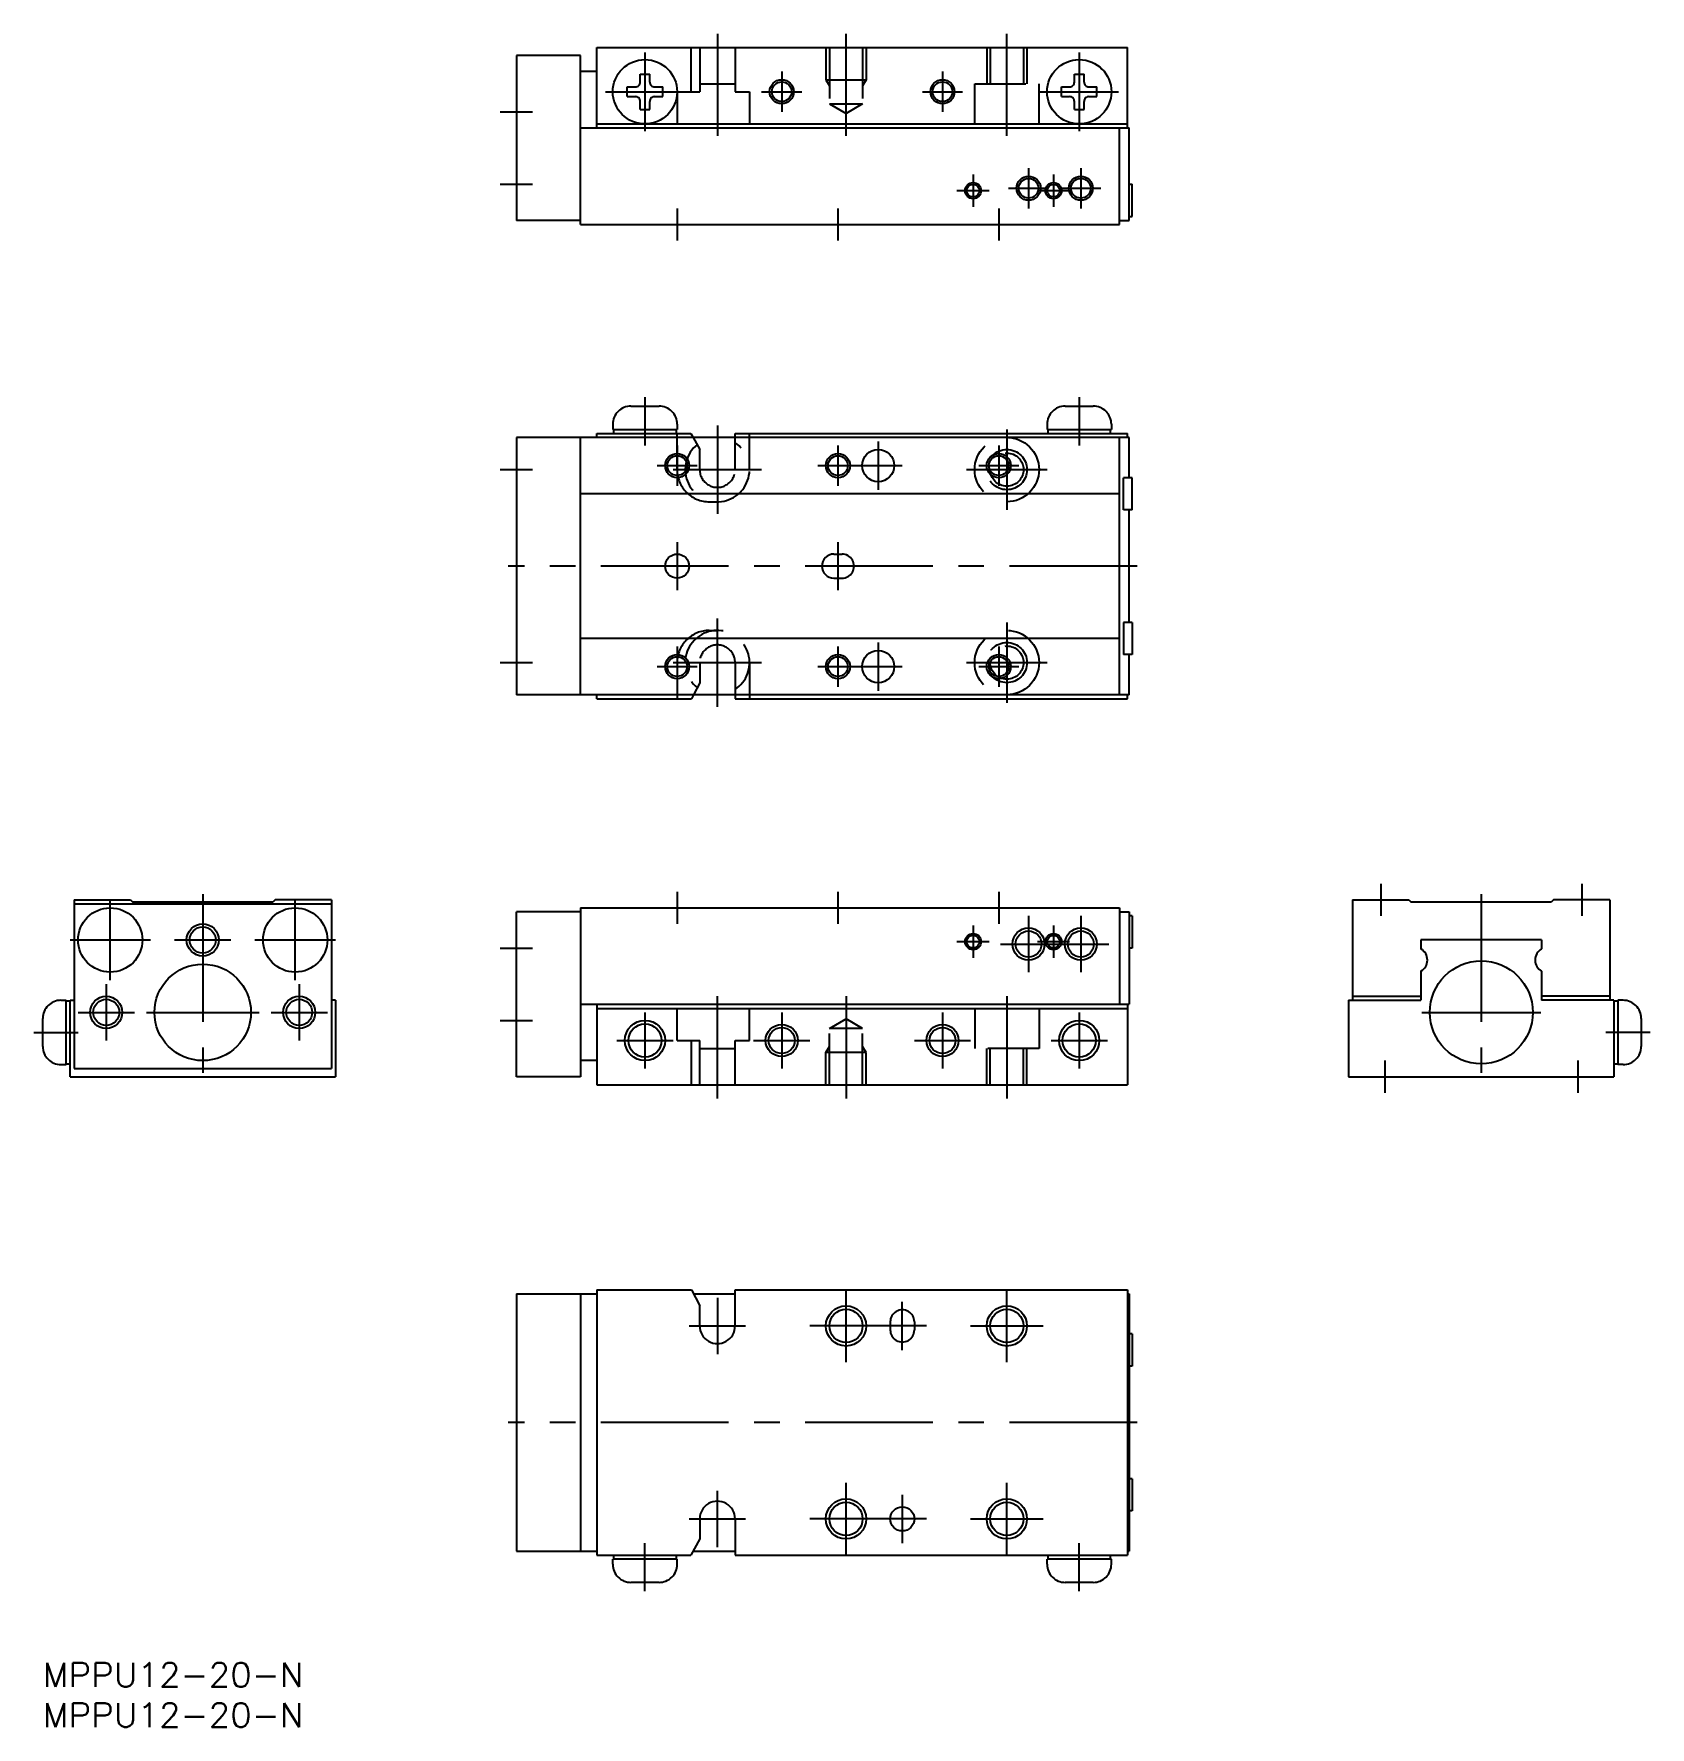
# Model space of a CAD drawing. Extents: x -1 to 200, y -8 to 203.
import ezdxf

# ---------------------------------------------------------------- set-up
doc = ezdxf.new("R2010")
doc.units = 0
doc.header["$LTSCALE"] = 0.5
doc.linetypes.add('CENTER', pattern=[50.8, 31.75, -6.35, 6.35, -6.35])
doc.linetypes.add('DASHED', pattern=[19.05, 12.7, -6.35])
for name, color, linetype in [('MSM_CENTER', 1, 'CENTER'), ('MSM_CONTINUOUS', 7, 'CONTINUOUS'), ('MSM_DASHED', 4, 'DASHED'), ('MSM_NARROW', 5, 'CONTINUOUS'), ('MSM_PART_NUMBER', 7, 'CONTINUOUS')]:
    doc.layers.add(name, color=color, linetype=linetype)
doc.styles.get("Standard").update_dxf_attribs({"font": 'txt.shx', "height": 3, "bigfont": 'bigfont.shx'})

# ---------------------------------------------------------------- blocks, each defined once
blk = doc.blocks.new('*U16')
at = {"layer": 'MSM_PART_NUMBER', "width": 1.042}
blk.add_text('MPPU12-20-N', height=3, dxfattribs=at).set_placement((0, -3))
blk = doc.blocks.new('*U17')
at = {"layer": 'MSM_PART_NUMBER', "width": 1.042}
blk.add_text('MPPU12-20-N', height=3, dxfattribs=at).set_placement((0, -8))

msp = doc.modelspace()

# ---------------------------------------------------------------- linework, layer by layer
at = {"layer": 'MSM_CENTER'}
for p, q in [((83.9, 202.599999), (83.9, 189.899999)), ((99.9, 189.899999), (99.9, 202.599999)), ((119.9, 189.899999), (119.9, 202.599999)), ((74.89998, 200.299989), (74.89998, 190.500009)), ((128.9, 200.299989), (128.9, 190.500009)), ((91.899995, 197.899999), (91.899995, 192.899999)), ((111.89999, 197.899999), (111.89999, 192.899999)), ((69.99999, 195.399999), (79.79998, 195.399999)), ((89.399985, 195.399999), (94.399995, 195.399999)), ((109.39998, 195.399999), (114.39999, 195.399999)), ((123.999998, 195.399999), (133.800002, 195.399999)), ((56.9, 192.899999), (60.9, 192.899999)), ((122.600005, 185.899999), (122.600005, 180.899999)), ((129.100005, 185.899999), (129.100005, 180.899999)), ((56.9, 183.899999), (60.9, 183.899999)), ((115.7, 185.099999), (115.7, 181.099999)), ((120.099995, 183.399999), (125.100005, 183.399999)), ((125.700003, 185.099999), (125.700003, 181.099999)), ((126.599995, 183.399999), (131.600005, 183.399999)), ((113.7, 183.099999), (117.7, 183.099999)), ((123.700003, 183.099999), (127.700003, 183.099999)), ((78.90002, 180.899999), (78.90002, 176.899999)), ((98.90002, 180.899999), (98.90002, 176.899999)), ((118.90002, 180.899999), (118.90002, 176.899999)), ((74.89998, 157.399999), (74.89998, 151.399999)), ((128.9, 157.399999), (128.9, 151.399999)), ((83.9, 153.899999), (83.9, 142.899999)), ((103.90002, 151.899999), (103.90002, 145.899999)), ((119.90002, 153.399999), (119.90002, 143.399999)), ((78.90002, 151.399999), (78.90002, 146.399999)), ((98.90002, 151.399999), (98.90002, 146.399999)), ((118.90002, 151.399999), (118.90002, 146.399999)), ((56.9, 148.399999), (60.9, 148.399999)), ((76.40001, 148.899999), (81.40002, 148.899999)), ((78.4, 148.399999), (89.4, 148.399999)), ((96.40001, 148.899999), (106.90002, 148.899999)), ((114.90002, 148.399999), (124.900023, 148.399999)), ((116.40001, 148.899999), (121.40002, 148.899999)), ((78.90002, 139.399999), (78.90002, 133.399999)), ((98.90002, 139.399999), (98.90002, 133.399999)), ((136.100027, 136.399999), (57.9, 136.399999)), ((83.9, 118.899999), (83.9, 129.899999)), ((119.90002, 129.399999), (119.90002, 119.399999)), ((78.90002, 126.399999), (78.90002, 121.399999)), ((98.90002, 126.399999), (98.90002, 121.399999)), ((103.90002, 126.899999), (103.90002, 120.899999)), ((118.90002, 126.399999), (118.90002, 121.399999)), ((56.9, 124.399999), (60.9, 124.399999)), ((78.4, 124.399999), (89.4, 124.399999)), ((114.90002, 124.399999), (124.900023, 124.399999)), ((76.40001, 123.899999), (81.40002, 123.899999)), ((96.40001, 123.899999), (106.90002, 123.899999)), ((116.40001, 123.899999), (121.40002, 123.899999)), ((166.4, 96.899989), (166.4, 92.899989)), ((191.4, 96.899989), (191.4, 92.899989)), ((8.4, 84.9), (8.4, 94.9)), ((19.9, 95.6), (19.9, 71.9)), ((31.4, 84.9), (31.4, 94.9)), ((78.90002, 95.899999), (78.90002, 91.899999)), ((98.90002, 95.899999), (98.90002, 91.899999)), ((118.90002, 95.899999), (118.90002, 91.899999)), ((178.9, 95.599993), (178.9, 71.9)), ((122.600003, 92.899999), (122.600003, 85.899999)), ((129.100005, 92.899999), (129.100005, 85.899999)), ((115.7, 91.699999), (115.7, 87.699999)), ((125.700003, 91.699999), (125.700003, 87.699999)), ((3.4, 89.9), (13.4, 89.9)), ((16.4, 89.9), (23.4, 89.9)), ((26.4, 89.9), (36.4, 89.9)), ((56.9, 88.899999), (60.9, 88.899999)), ((113.7, 89.699999), (117.7, 89.699999)), ((119.100003, 89.399999), (132.600005, 89.399999)), ((123.700003, 89.699999), (127.700003, 89.699999)), ((7.9, 84.4), (7.9, 77.4)), ((31.9, 84.4), (31.9, 77.4)), ((83.9, 70.200003), (83.9, 82.9)), ((99.9, 82.9), (99.9, 70.2)), ((119.9, 82.9), (119.9, 70.2)), ((4.4, 80.9), (11.4, 80.9)), ((12.9, 80.9), (26.9, 80.9)), ((28.4, 80.9), (35.4, 80.9)), ((74.89998, 80.9), (74.89998, 73.9)), ((91.9, 80.9), (91.9, 73.9)), ((111.89999, 80.9), (111.89999, 73.9)), ((128.9, 80.9), (128.9, 73.9)), ((171.50001, 80.9), (186.29999, 80.9)), ((-1.1, 78.4), (4.4, 78.4)), ((56.9, 79.9), (60.9, 79.9)), ((199.9, 78.4), (194.4, 78.4)), ((71.39998, 77.4), (78.39998, 77.4)), ((88.4, 77.4), (95.4, 77.4)), ((108.39999, 77.4), (115.39999, 77.4)), ((125.4, 77.4), (132.4, 77.4)), ((166.9, 74.9), (166.9, 70.9)), ((190.9, 74.9), (190.9, 70.9)), ((99.90004, 37.4), (99.90004, 46.4)), ((119.90002, 37.4), (119.90002, 46.4)), ((83.9, 45.4), (83.9, 38.4)), ((106.9, 38.899996), (106.9, 44.899996)), ((80.4, 41.9), (87.4, 41.9)), ((109.9, 41.899996), (95.40004, 41.899996)), ((115.40002, 41.9), (124.40002, 41.9)), ((136.10002, 29.9), (57.9, 29.9)), ((83.9, 14.4), (83.9, 21.4)), ((99.90004, 13.4), (99.90004, 22.4)), ((119.90002, 13.4), (119.90002, 22.4)), ((106.9, 20.9), (106.9, 14.9)), ((80.4, 17.9), (87.4, 17.9)), ((109.9, 17.9), (95.40004, 17.9)), ((115.40002, 17.9), (124.40002, 17.9)), ((74.9, 8.9), (74.9, 14.9)), ((128.9, 8.9), (128.9, 14.9))]:
    msp.add_line(p, q, dxfattribs=at)
at = {"layer": 'MSM_CONTINUOUS'}
for p, q in [((68.89998, 190.899999), (68.89998, 200.899999)), ((68.89998, 200.899999), (134.9, 200.899999)), ((80.60909, 200.899999), (80.60909, 195.399999)), ((81.7, 200.899999), (81.7, 195.399999)), ((86.1, 200.899999), (86.1, 195.399999)), ((134.9, 190.899999), (134.9, 200.899999)), ((66.9, 199.899999), (58.9, 199.899999)), ((58.9, 199.899999), (58.9, 179.399999)), ((66.9, 178.899999), (66.9, 199.899999)), ((68.89998, 197.899999), (66.9, 197.899999)), ((72.699979, 194.799999), (72.699979, 195.999999)), ((72.699979, 195.999999), (73.699979, 195.999999)), ((74.29998, 197.599999), (75.499978, 197.599999)), ((74.29998, 196.599999), (74.29998, 197.599999)), ((75.499978, 196.599999), (75.499978, 197.599999)), ((76.099979, 195.999999), (77.099979, 195.999999)), ((77.099979, 194.799999), (77.099979, 195.999999)), ((81.7, 196.399999), (86.1, 196.399999)), ((126.699999, 194.799999), (126.699999, 195.999999)), ((126.699999, 195.999999), (127.699999, 195.999999)), ((128.3, 197.599999), (129.499998, 197.599999)), ((128.3, 196.599999), (128.3, 197.599999)), ((129.499998, 196.599999), (129.499998, 197.599999)), ((130.099999, 195.999999), (131.099999, 195.999999)), ((131.099999, 194.799999), (131.099999, 195.999999)), ((72.699979, 194.799999), (73.699979, 194.799999)), ((74.29998, 193.199999), (74.29998, 194.199999)), ((75.499978, 193.199999), (75.499978, 194.199999)), ((76.099979, 194.799999), (77.099979, 194.799999)), ((78.9, 195.399999), (81.7, 195.399999)), ((78.9, 195.399999), (78.9, 191.399999)), ((86.1, 195.399999), (87.9, 195.399999)), ((87.9, 195.399999), (87.9, 191.399999)), ((126.699999, 194.799999), (127.699999, 194.799999)), ((128.3, 193.199999), (128.3, 194.199999)), ((129.499998, 193.199999), (129.499998, 194.199999)), ((130.099999, 194.799999), (131.099999, 194.799999)), ((74.29998, 193.199999), (75.499978, 193.199999)), ((128.3, 193.199999), (129.499998, 193.199999)), ((66.9, 190.899999), (135.099997, 190.899999)), ((68.89998, 191.399999), (134.9, 191.399999)), ((133.9, 178.899999), (133.9, 190.899999)), ((135.099997, 179.399999), (135.099997, 190.899999)), ((135.099997, 183.899999), (135.499998, 183.899999)), ((135.499998, 179.899999), (135.499998, 183.899999)), ((66.9, 179.399999), (58.9, 179.399999)), ((133.9, 179.399999), (135.099997, 179.399999)), ((135.099997, 179.899999), (135.499998, 179.899999)), ((66.9, 178.899999), (133.9, 178.899999)), ((73.14998, 156.299999), (76.64998, 156.299999)), ((127.15, 156.299999), (130.65, 156.299999)), ((70.89998, 154.049999), (70.89998, 153.399999)), ((78.89998, 154.049999), (78.89998, 153.399999)), ((124.9, 154.049999), (124.9, 153.399999)), ((132.9, 154.049999), (132.9, 153.399999)), ((58.9, 152.399999), (58.9, 120.399999)), ((135.10002, 152.399999), (58.9, 152.399999)), ((66.9, 120.399999), (66.9, 152.399999)), ((68.9, 152.399999), (68.9, 152.899999)), ((68.9, 152.899999), (80.60909, 152.899999)), ((70.89998, 153.399999), (78.89998, 153.399999)), ((70.99998, 153.399999), (70.99998, 152.899999)), ((78.79998, 152.899999), (78.79998, 153.399999)), ((78.9, 152.399999), (78.9, 152.899999)), ((80.60909, 152.899999), (80.88181, 152.399999)), ((86.1, 152.399999), (86.1, 152.899999)), ((86.10001, 152.899999), (134.900023, 152.899999)), ((87.9, 152.399999), (87.9, 152.899999)), ((124.9, 153.399999), (132.9, 153.399999)), ((125, 153.399999), (125, 152.899999)), ((132.8, 152.899999), (132.8, 153.399999)), ((133.900023, 120.399999), (133.900023, 152.399999)), ((134.900023, 152.399999), (134.900023, 152.899999)), ((135.10002, 147.399999), (135.10002, 152.399999)), ((133.900023, 145.399999), (66.9, 145.399999)), ((135.500021, 147.399999), (134.400015, 147.399999)), ((134.400015, 143.399999), (134.400015, 147.399999)), ((135.500021, 143.399999), (135.500021, 147.399999)), ((135.500021, 143.399999), (134.400015, 143.399999)), ((135.10002, 129.399999), (135.10002, 143.399999)), ((98.40002, 137.899999), (99.40002, 137.899999)), ((98.40002, 134.899999), (99.40002, 134.899999)), ((135.500021, 129.399999), (134.400015, 129.399999)), ((134.400015, 129.399999), (134.400015, 125.399999)), ((135.500021, 129.399999), (135.500021, 125.399999)), ((133.900023, 127.399999), (66.9, 127.399999)), ((135.500021, 125.399999), (134.400015, 125.399999)), ((135.10002, 120.399999), (135.10002, 125.399999)), ((135.10002, 120.399999), (58.9, 120.399999)), ((68.9, 119.899999), (68.9, 120.399999)), ((78.9, 120.399999), (78.9, 119.899999)), ((80.95, 120.399999), (80.7, 119.899999)), ((86.1, 120.399999), (86.1, 119.899999)), ((87.9, 120.399999), (87.9, 119.899999)), ((134.900023, 119.899999), (134.900023, 120.399999)), ((68.9, 119.899999), (80.7, 119.899999)), ((86.10001, 119.899999), (134.900023, 119.899999)), ((3.9, 94.9), (10.9, 94.9)), ((3.9, 94.9), (3.9, 73.9)), ((10.9, 94.90002), (11.2, 94.6)), ((28.89998, 94.90002), (28.59998, 94.60003)), ((35.9, 94.9), (28.9, 94.9)), ((35.9, 94.9), (35.9, 73.9)), ((162.9, 94.899989), (169.90002, 94.899989)), ((162.9, 94.899989), (162.9, 82.399989)), ((169.9, 94.899985), (170.2, 94.599982)), ((187.9, 94.900011), (187.59998, 94.600008)), ((194.9, 94.899989), (187.89997, 94.899989)), ((194.9, 94.899989), (194.9, 82.399996)), ((3.9, 94.4), (35.9, 94.4)), ((28.6, 94.6), (11.2, 94.6)), ((66.9, 93.399999), (58.9, 93.399999)), ((58.9, 72.9), (58.9, 93.399999)), ((66.9, 93.899999), (66.9, 72.9)), ((66.9, 93.899999), (133.9, 93.899999)), ((133.9, 93.899999), (133.9, 81.9)), ((133.9, 93.399999), (135.099997, 93.399999)), ((135.099997, 93.399999), (135.099997, 81.9)), ((135.499998, 92.899989), (135.099997, 92.899989)), ((135.499998, 92.899989), (135.499998, 88.899989)), ((187.60001, 94.599993), (170.19999, 94.599993)), ((135.499998, 88.899989), (135.099997, 88.899989)), ((171.4, 89.899989), (171.4, 88.785635)), ((186.4, 89.899989), (171.4, 89.899989)), ((186.4, 89.899989), (186.4, 88.785643)), ((171.4, 86.014353), (171.4, 82.399989)), ((186.4, 86.014361), (186.4, 82.399989)), ((2.25, 82.4), (2.9, 82.4)), ((2.9, 74.4), (2.9, 82.4)), ((3.4, 82.3), (2.9, 82.3)), ((3.4, 82.4), (3.9, 82.4)), ((3.4, 72.9), (3.4, 82.4)), ((36.4, 82.4), (35.9, 82.4)), ((36.4, 82.4), (36.4, 72.9)), ((162.4, 82.399989), (171.4, 82.399989)), ((162.4, 82.399989), (162.4, 72.9)), ((162.9, 82.899989), (171.4, 82.899989)), ((194.9, 82.899989), (186.4, 82.899989)), ((195.4, 82.399989), (186.4, 82.399989)), ((195.4, 82.399989), (195.4, 72.9)), ((195.9, 82.3), (195.4, 82.3)), ((195.9, 82.4), (195.9, 74.4)), ((196.55, 82.4), (195.9, 82.4)), ((0, 76.65), (0, 80.15)), ((66.9, 81.9), (135.099997, 81.9)), ((68.89998, 81.9), (68.89998, 71.9)), ((68.89998, 81.4), (134.9, 81.4)), ((78.9, 77.4), (78.9, 81.4)), ((87.9, 77.4), (87.9, 81.4)), ((134.9, 81.9), (134.9, 71.9)), ((198.8, 80.15), (198.8, 76.65)), ((78.9, 77.4), (81.7, 77.4)), ((80.7, 71.9), (80.7, 77.4)), ((81.7, 71.9), (81.7, 77.4)), ((81.7, 76.4), (86.1, 76.4)), ((86.1, 71.9), (86.1, 77.4)), ((86.1, 77.4), (87.9, 77.4)), ((2.25, 74.4), (2.9, 74.4)), ((2.9, 74.5), (3.4, 74.5)), ((3.9, 73.9), (35.9, 73.9)), ((68.89998, 74.9), (66.9, 74.9)), ((195.4, 74.5), (195.9, 74.5)), ((196.55, 74.4), (195.9, 74.4)), ((3.4, 72.9), (36.4, 72.9)), ((66.9, 72.9), (58.9, 72.9)), ((68.89998, 71.9), (134.9, 71.9)), ((162.4, 72.9), (195.4, 72.9)), ((68.9, 46.399984), (80.7, 46.399984)), ((68.9, 46.399984), (68.9, 13.4)), ((80.7, 46.39998), (81.7, 44.39998)), ((86.1, 41.9), (86.1, 46.399984)), ((86.10001, 46.399984), (134.900023, 46.399984)), ((134.900023, 46.399984), (134.900023, 13.4)), ((58.9, 45.899984), (58.9, 13.9)), ((58.9, 45.899984), (68.9, 45.899984)), ((66.9, 45.899984), (66.9, 13.9)), ((80.95, 45.899992), (86.1, 45.899992)), ((81.7, 41.9), (81.7, 44.399984)), ((134.900023, 45.899984), (135.10002, 45.899984)), ((135.10002, 45.899984), (135.10002, 13.9)), ((105.4, 42.399996), (105.4, 41.399996)), ((108.4, 42.399996), (108.4, 41.399996)), ((135.500021, 40.9), (135.10002, 40.9)), ((135.500021, 40.9), (135.500021, 36.9)), ((135.500021, 36.9), (135.10002, 36.9)), ((135.500021, 22.9), (135.10002, 22.9)), ((135.500021, 22.9), (135.500021, 18.9)), ((81.7, 17.899996), (81.7, 15.4)), ((86.1, 17.899996), (86.1, 13.4)), ((135.500021, 18.9), (135.10002, 18.9)), ((81.7, 15.399998), (80.60909, 13.399996)), ((58.9, 13.9), (68.9, 13.9)), ((68.9, 13.4), (80.60909, 13.4)), ((70.9, 12.25), (70.9, 12.9)), ((78.9, 12.9), (70.9, 12.9)), ((71, 13.4), (71, 12.9)), ((78.8, 12.9), (78.8, 13.4)), ((78.9, 12.25), (78.9, 12.9)), ((80.88183, 13.9), (86.1, 13.9)), ((86.10001, 13.4), (134.900023, 13.4)), ((124.9, 12.25), (124.9, 12.9)), ((132.9, 12.9), (124.9, 12.9)), ((125, 13.4), (125, 12.9)), ((132.8, 12.9), (132.8, 13.4)), ((132.9, 12.25), (132.9, 12.9)), ((134.900023, 13.9), (135.10002, 13.9)), ((76.65, 10), (73.15, 10)), ((130.65, 10), (127.15, 10))]:
    msp.add_line(p, q, dxfattribs=at)
for centre, radius in [((74.89998, 195.399999), 4), ((128.9, 195.399999), 4), ((91.899995, 195.399999), 1.2295), ((111.89999, 195.399999), 1.2295), ((115.7, 183.099999), 0.7835), ((122.600005, 183.399999), 1.2295), ((125.700003, 183.099999), 0.7835), ((129.100005, 183.399999), 1.2295), ((78.90002, 148.899999), 1.2295), ((98.90002, 148.899999), 1.2295), ((103.90002, 148.899999), 2), ((118.90002, 148.899999), 1.2295), ((78.90002, 136.399999), 1.5), ((78.90002, 123.899999), 1.2295), ((98.90002, 123.899999), 1.2295), ((103.90002, 123.899999), 2), ((118.90002, 123.899999), 1.2295), ((8.4, 89.9), 4), ((31.4, 89.9), 4), ((19.9, 89.9), 1.621), ((122.600003, 89.399999), 1.621), ((129.100005, 89.399999), 1.621), ((115.7, 89.699999), 0.7835), ((125.700003, 89.699999), 0.7835), ((19.9, 80.9), 6), ((178.9, 80.9), 6.4), ((7.9, 80.9), 1.621), ((31.9, 80.9), 1.621), ((74.89998, 77.4), 2.067), ((91.9, 77.4), 1.621), ((111.89999, 77.4), 1.621), ((128.9, 77.4), 2.067), ((99.90004, 41.9), 2.067), ((119.90002, 41.9), 2.067), ((99.90004, 17.9), 2.067), ((106.9, 17.9), 1.5), ((119.90002, 17.9), 2.067)]:
    msp.add_circle(centre, radius, dxfattribs=at)
for centre, radius, start, end in [((73.699979, 196.599999), 0.6, 269.999997, 0), ((76.099979, 196.599999), 0.6, 179.999995, 269.999997), ((127.699999, 196.599999), 0.6, 269.999997, 0), ((130.099999, 196.599999), 0.6, 179.999995, 269.999997), ((73.699979, 194.199999), 0.6, 0, 90.000003), ((76.099979, 194.199999), 0.6, 90.000003, 180.000005), ((127.699999, 194.199999), 0.6, 0, 90.000003), ((130.099999, 194.199999), 0.6, 90.000003, 180.000005), ((73.14998, 154.049999), 2.25, 89.999995, 179.999997), ((76.64998, 154.049999), 2.25, 0.000003, 90.000005), ((127.15, 154.049999), 2.25, 89.999995, 179.999997), ((130.65, 154.049999), 2.25, 0.000003, 90.000005), ((98.40002, 136.399999), 1.5, 90.000003, 270), ((99.40002, 136.399999), 1.5, 270, 90.000003), ((170.60001, 87.399989), 1.6, 299.999495, 60.0005), ((187.19999, 87.399996), 1.6, 119.9995, 240.0005), ((2.25, 80.15), 2.25, 90.000003, 180.000005), ((196.55, 80.15), 2.25, 359.999995, 89.999997), ((2.25, 76.65), 2.25, 179.999995, 269.999997), ((196.55, 76.65), 2.25, 270.000003, 0.000005), ((106.9, 42.399996), 1.5, 0, 180.00001), ((83.9, 41.9), 2.2, 179.99999, 0.00001), ((106.9, 41.399996), 1.5, 179.99999, 0.00001), ((83.9, 17.899996), 2.2, 0, 180.00001), ((73.15, 12.25), 2.25, 180.000003, 270.000005), ((76.65, 12.25), 2.25, 269.999995, 359.999997), ((127.15, 12.25), 2.25, 180.000003, 270.000005), ((130.65, 12.25), 2.25, 269.999995, 359.999997)]:
    msp.add_arc(centre, radius, start, end, dxfattribs=at)
at = {"layer": 'MSM_DASHED'}
for p, q in [((97.4, 200.899999), (97.4, 196.899999)), ((97.833, 200.899999), (97.833, 193.893382)), ((101.967, 200.899999), (101.967, 193.893382)), ((102.4, 200.899999), (102.4, 196.899999)), ((117.4, 200.899999), (117.4, 196.399999)), ((117.833, 200.899999), (117.833, 196.399999)), ((121.967, 200.899999), (121.967, 196.399999)), ((122.4, 200.899999), (122.4, 196.399999)), ((97.4, 196.899999), (102.4, 196.899999)), ((97.4, 196.899999), (97.833, 196.150021)), ((102.4, 196.899999), (101.967, 196.150021)), ((115.9, 191.399999), (115.9, 196.399999)), ((115.9, 196.399999), (123.9, 196.399999)), ((123.9, 191.399999), (123.9, 196.399999)), ((97.833, 193.893382), (101.967, 193.893382)), ((97.833, 193.893382), (99.9, 192.699999)), ((101.967, 193.893382), (99.9, 192.699999)), ((78.90002, 148.38735), (78.90002, 152.38735)), ((80.88181, 152.399999), (81.7, 150.899989)), ((86.1, 148.399999), (86.1, 152.399999)), ((87.9, 148.399999), (87.9, 152.399999)), ((81.7, 148.399999), (81.7, 150.899999)), ((82.9, 144.399999), (83.9, 144.399999)), ((82.9, 128.399999), (83.9, 128.399999)), ((78.9, 124.399999), (78.9, 120.399999)), ((81.7, 124.399999), (81.7, 121.899999)), ((86.1, 124.399999), (86.1, 120.399999)), ((87.9, 124.399999), (87.9, 120.399999)), ((81.7, 121.899999), (80.95, 120.399999)), ((97.833, 78.906617), (99.9, 80.1)), ((101.967, 78.906617), (99.9, 80.1)), ((115.9, 81.4), (115.9, 76.4)), ((123.9, 81.4), (123.9, 76.4)), ((101.967, 78.906617), (97.833, 78.906617)), ((97.833, 71.9), (97.833, 78.906617)), ((101.967, 71.9), (101.967, 78.906617)), ((97.4, 75.9), (97.833, 76.649978)), ((102.4, 75.9), (97.4, 75.9)), ((97.4, 71.9), (97.4, 75.9)), ((102.4, 75.9), (101.967, 76.649978)), ((102.4, 71.9), (102.4, 75.9)), ((123.9, 76.4), (115.9, 76.4)), ((117.4, 71.9), (117.4, 76.4)), ((117.833, 71.9), (117.833, 76.4)), ((121.967, 71.9), (121.967, 76.4)), ((122.4, 71.9), (122.4, 76.4))]:
    msp.add_line(p, q, dxfattribs=at)
for centre, radius in [((119.90002, 148.399999), 4), ((119.900021, 148.399999), 2.5), ((119.900021, 148.399999), 2.067), ((119.90002, 124.399999), 4), ((119.900021, 124.399999), 2.5), ((119.900021, 124.399999), 2.067)]:
    msp.add_circle(centre, radius, dxfattribs=at)
for centre, radius, start, end in [((83.9, 148.399999), 4, 129.18767, 56.632988), ((82.9, 148.399999), 4, 179.99999, 270), ((83.9, 148.399999), 2.2, 179.99999, 0.00001), ((82.9, 124.399999), 4, 90.000003, 180.00001), ((83.9, 124.399999), 4, 303.36701, 231.17032), ((83.9, 124.399999), 2.2, 0, 180.00001)]:
    msp.add_arc(centre, radius, start, end, dxfattribs=at)
at = {"layer": 'MSM_NARROW'}
for centre, radius in [((91.899995, 195.399999), 1.5), ((111.89999, 195.399999), 1.5), ((115.7, 183.099999), 1), ((122.600005, 183.399999), 1.5), ((125.700003, 183.099999), 1), ((129.100005, 183.399999), 1.5), ((78.90002, 148.899999), 1.5), ((98.90002, 148.899999), 1.5), ((118.90002, 148.899999), 1.5), ((78.90002, 123.899999), 1.5), ((98.90002, 123.899999), 1.5), ((118.90002, 123.899999), 1.5), ((19.9, 89.9), 2), ((115.7, 89.699999), 1), ((122.600003, 89.399999), 2), ((125.700003, 89.699999), 1), ((129.100005, 89.399999), 2), ((7.9, 80.9), 2), ((31.9, 80.9), 2), ((74.89998, 77.4), 2.5), ((91.9, 77.4), 2), ((111.89999, 77.4), 2), ((128.9, 77.4), 2.5), ((99.90004, 41.9), 2.5), ((119.90002, 41.9), 2.5), ((99.90004, 17.9), 2.5), ((119.90002, 17.9), 2.5)]:
    msp.add_circle(centre, radius, dxfattribs=at)

# ---------------------------------------------------------------- block references
at = {"layer": 'MSM_CONTINUOUS'}
for name in ['*U16', '*U17']:
    msp.add_blockref(name, (0, 0), dxfattribs=at)

doc.saveas('drawing.dxf')
